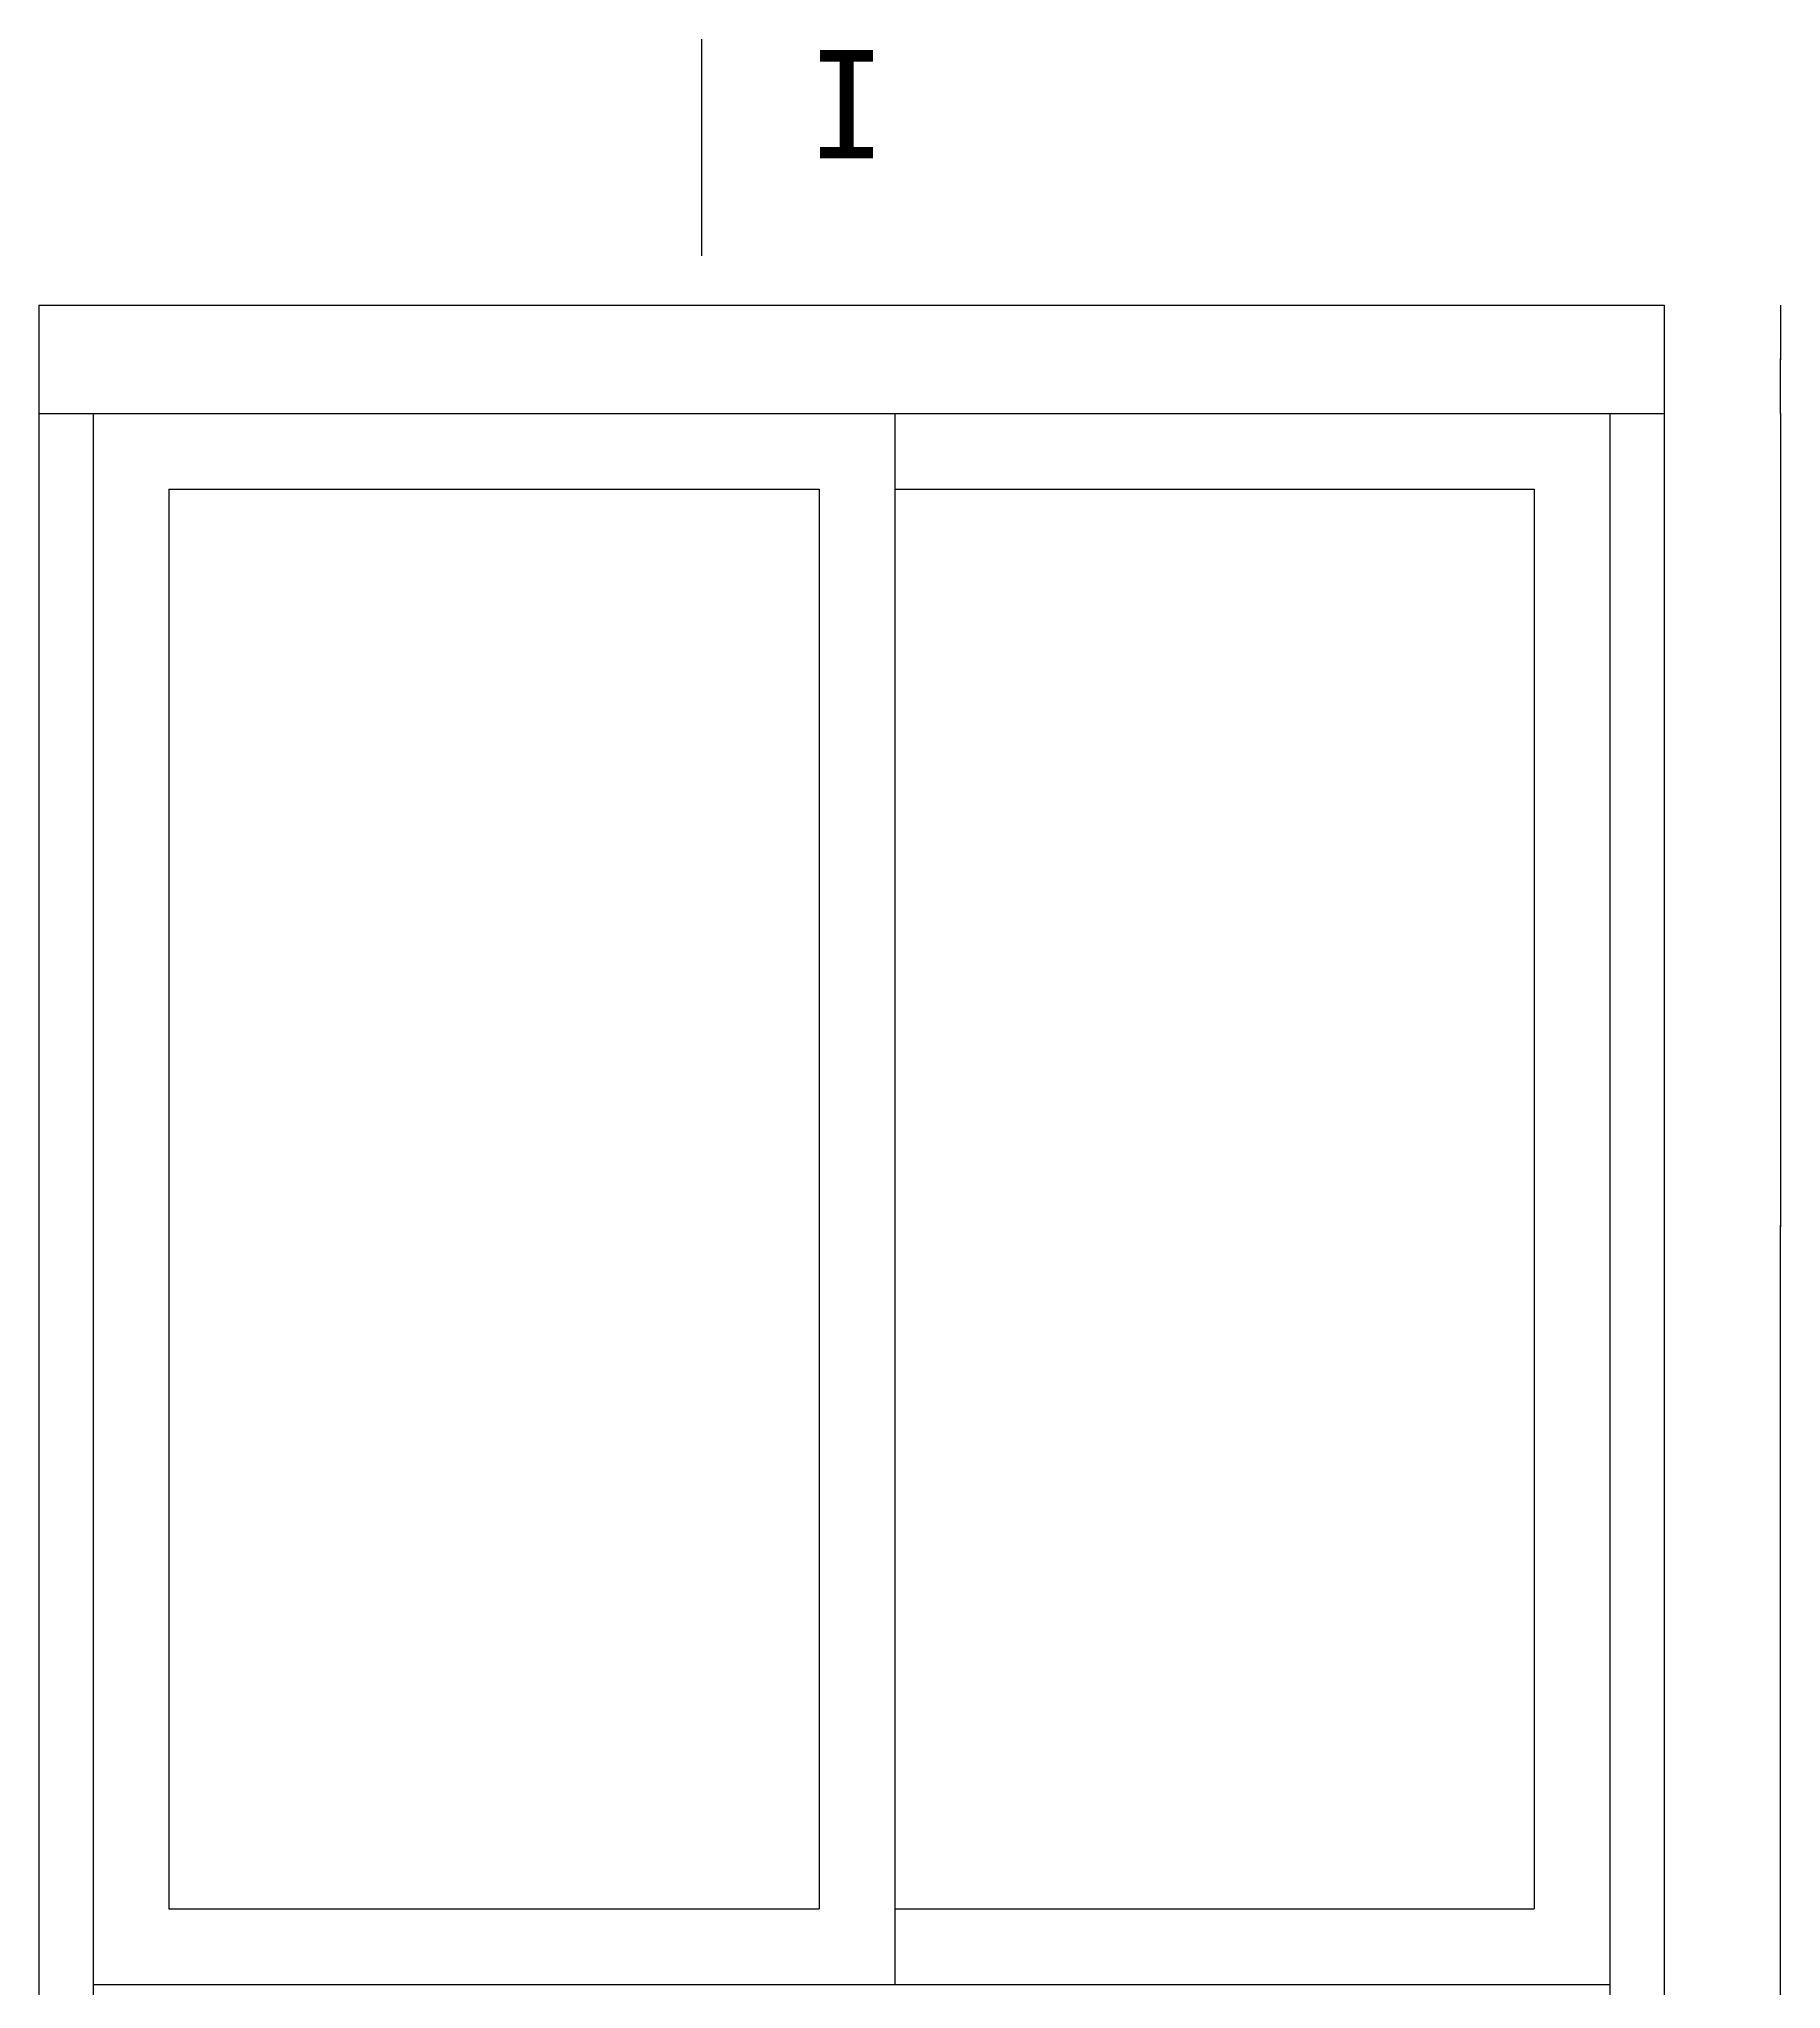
# Model space of a CAD drawing. Header units: metres. Extents: x -3692 to 571, y -2970 to 1681.
# Drawn here: x -1037 to 571, y -1256 to 544 of the extents above; entities that cross this region are included whole.
import ezdxf

# ---------------------------------------------------------------- set-up
doc = ezdxf.new("R2010")
doc.units = ezdxf.units.M
for name, color, linetype in [('E_WALL', 255, 'Continuous'), ('LM', 141, 'Continuous'), ('PUB_DIM', 3, 'Continuous')]:
    doc.layers.add(name, color=color, linetype=linetype)
doc.dimstyles.get("Standard").update_dxf_attribs({"dimtxt": 2.5, "dimasz": 2.5, "dimexe": 1.25, "dimexo": 0.625, "dimtad": 1, "dimcen": 2.5, "dimazin": 3, "dimtfac": 1, "dimtmove": 0, "dimatfit": 3})

# ---------------------------------------------------------------- blocks, each defined once
blk = doc.blocks.new('*D3')
for p, q in [((570.16, 298.47), (570.16, 248.47)), ((569.91, 248.47), (569.66, 248.47)), ((570.16, 198.47), (570.16, 248.47)), ((570.16, 248.47), (570.16, 248.47)), ((570.41, 248.47), (570.66, 248.47))]:
    blk.add_line(p, q)
at = {"layer": 'Defpoints'}
for p in [(570.16, 298.47), (570.16, 248.47), (570.16, 198.47)]:
    blk.add_point(p, dxfattribs=at)
at = {"layer": 'PUB_DIM', "insert": (570.16, 249.595), "char_height": 1, "attachment_point": 5}
blk.add_mtext('0', dxfattribs=at)
blk = doc.blocks.new('*D4')
for p, q in [((570.16, 198.47), (570.16, -551.53)), ((569.91, -551.53), (569.66, -551.53)), ((570.16, -1301.53), (570.16, -551.53)), ((570.16, -551.53), (570.16, -551.53)), ((570.41, -551.53), (570.66, -551.53))]:
    blk.add_line(p, q)
at = {"layer": 'Defpoints'}
for p in [(570.16, 198.47), (570.16, -551.53), (570.16, -1301.53)]:
    blk.add_point(p, dxfattribs=at)
at = {"layer": 'PUB_DIM', "insert": (570.16, -550.405), "char_height": 1, "attachment_point": 5}
blk.add_mtext('0', dxfattribs=at)

msp = doc.modelspace()

# ---------------------------------------------------------------- linework, layer by layer
at = {"layer": 'E_WALL'}
for p, q in [((-1037.28, 298.47), (462.72, 298.47)), ((-1037.28, 298.47), (-1037.28, -1701.53)), ((462.72, 298.47), (462.72, -1701.53)), ((-1037.28, 198.47), (462.72, 198.47))]:
    msp.add_line(p, q, dxfattribs=at)
at = {"layer": 'LM'}
for p, q in [((-987.28, 198.47), (-987.28, -1601.53)), ((-247.28, 198.47), (-247.28, -1251.53)), ((412.72, 198.47), (412.72, -1601.53)), ((-917.28, 128.47), (-317.28, 128.47)), ((-917.28, 128.47), (-917.28, -1181.53)), ((-317.28, 128.47), (-317.28, -1181.53)), ((-247.28, 128.47), (342.72, 128.47)), ((342.72, 128.47), (342.72, -1181.53)), ((-917.28, -1181.53), (-317.28, -1181.53)), ((-247.28, -1181.53), (342.72, -1181.53)), ((-987.28, -1251.53), (412.72, -1251.53))]:
    msp.add_line(p, q, dxfattribs=at)
at = {"layer": 'PUB_DIM'}
msp.add_lwpolyline([(-425.86, 544.03), (-425.86, 344.03)], dxfattribs=at)

# ---------------------------------------------------------------- texts
msp.add_text('I', height=100, dxfattribs=at).set_placement((-325.86, 434.03))

# ---------------------------------------------------------------- dimensions: what is measured, and where the dimension line sits
for base, p1, p2, picture, middle in [((570.16, 248.47), (570.16, 198.47), (570.16, 298.47), '*D3', (570.16, 249.595)), ((570.16, -551.53), (570.16, -1301.53), (570.16, 198.47), '*D4', (570.16, -550.405))]:
    dim = msp.add_linear_dim(base=base, p1=p1, p2=p2, dimstyle='Standard', dxfattribs=at)
    dim.commit()
    dim.dimension.update_dxf_attribs({"geometry": picture, "text_midpoint": middle})

doc.saveas('drawing.dxf')
